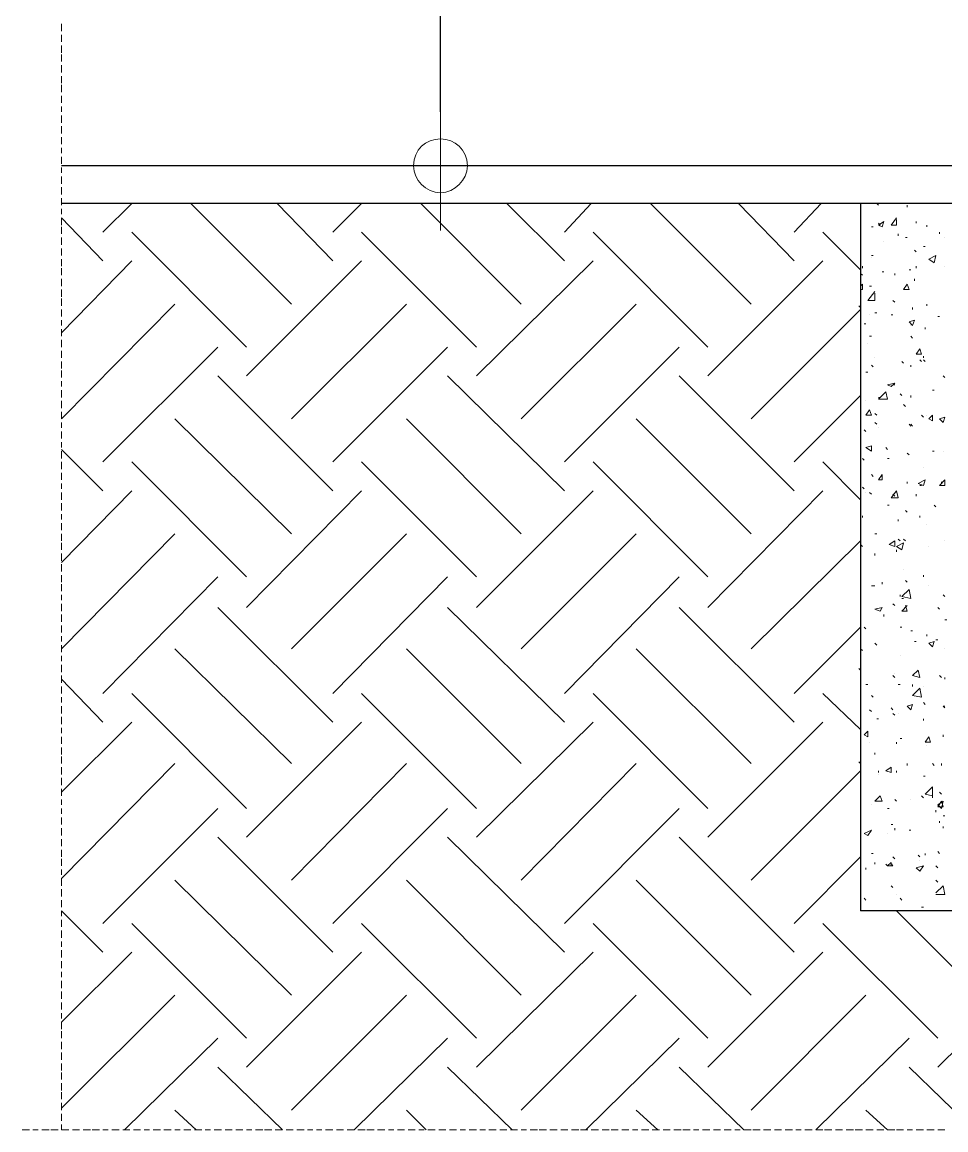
# Model space of a CAD drawing. Header units: millimetres. Extents: x 2928 to 3112, y 1220 to 1280.
# Drawn here: x 3088.979 to 3090.681, y 1263.71 to 1265.751 of the extents above; entities that cross this region are included whole.
import ezdxf

# ---------------------------------------------------------------- set-up
doc = ezdxf.new("R2010")
doc.units = ezdxf.units.MM

msp = doc.modelspace()

# ---------------------------------------------------------------- linework, layer by layer
at = {"color": 253, "linetype": 'Continuous', "lineweight": -2, "true_color": 0x9a9a9a}
for points in [[(3089.74936, 1265.58603), (3089.74936, 1270.18411), (3089.74936, 1270.18411)], [(3090.72191, 1265.48679), (3089.05138, 1265.48679), (3089.05138, 1265.48679)], [(3090.5962, 1265.48679), (3089.7262, 1265.48679), (3089.7262, 1265.48679)], [(3091.12217, 1265.41732), (3089.05138, 1265.41732), (3089.05138, 1265.41732)], [(3090.52343, 1265.41732), (3090.52343, 1264.11398), (3090.52343, 1264.11398)], [(3091.12217, 1264.11398), (3090.52343, 1264.11398), (3090.52343, 1264.11398)]]:
    msp.add_lwpolyline(points, dxfattribs=at)
at = {"color": 252, "linetype": 'Continuous', "lineweight": 5, "true_color": 0x989898}
for points in [[(3089.05138, 1265.74812), (3089.05138, 1265.73488), (3089.05138, 1265.73488)], [(3089.05138, 1265.72827), (3089.05138, 1265.71504), (3089.05138, 1265.71504)], [(3089.05138, 1265.70842), (3089.05138, 1265.69519), (3089.05138, 1265.69519)], [(3089.05138, 1265.69188), (3089.05138, 1265.67865), (3089.05138, 1265.67865)], [(3089.05138, 1265.67203), (3089.05138, 1265.6588), (3089.05138, 1265.6588)], [(3089.05138, 1265.65218), (3089.05138, 1265.63895), (3089.05138, 1265.63895)], [(3089.05138, 1265.63564), (3089.05138, 1265.62241), (3089.05138, 1265.62241)], [(3089.05138, 1265.6158), (3089.05138, 1265.60257), (3089.05138, 1265.60257)], [(3089.05138, 1265.59595), (3089.05138, 1265.58603), (3089.05138, 1265.58603)], [(3089.05138, 1265.57941), (3089.05138, 1265.56618), (3089.05138, 1265.56618)], [(3089.05138, 1265.55956), (3089.05138, 1265.54633), (3089.05138, 1265.54633)], [(3089.05138, 1265.53971), (3089.05138, 1265.52648), (3089.05138, 1265.52648)], [(3089.05138, 1265.51987), (3089.05138, 1265.50994), (3089.05138, 1265.50994)], [(3089.05138, 1265.50333), (3089.05138, 1265.49009), (3089.05138, 1265.49009)], [(3089.05138, 1265.48348), (3089.05138, 1265.47355), (3089.05138, 1265.47355)], [(3089.05138, 1265.46694), (3089.05138, 1265.45371), (3089.05138, 1265.45371)], [(3089.05138, 1265.44709), (3089.05138, 1265.43386), (3089.05138, 1265.43386)], [(3089.05138, 1265.42724), (3089.05138, 1265.41401), (3089.05138, 1265.41401)], [(3089.05138, 1265.40739), (3089.05138, 1265.39747), (3089.05138, 1265.39747)], [(3089.05138, 1265.39085), (3089.05138, 1265.37762), (3089.05138, 1265.37762)], [(3089.05138, 1265.37431), (3089.05138, 1265.36108), (3089.05138, 1265.36108)], [(3089.05138, 1265.35447), (3089.05138, 1265.34123), (3089.05138, 1265.34123)], [(3089.05138, 1265.33462), (3089.05138, 1265.32139), (3089.05138, 1265.32139)], [(3089.05138, 1265.31477), (3089.05138, 1265.30154), (3089.05138, 1265.30154)], [(3089.05138, 1265.29823), (3089.05138, 1265.285), (3089.05138, 1265.285)], [(3089.05138, 1265.27838), (3089.05138, 1265.26515), (3089.05138, 1265.26515)], [(3089.05138, 1265.25854), (3089.05138, 1265.2453), (3089.05138, 1265.2453)], [(3089.05138, 1265.242), (3089.05138, 1265.22876), (3089.05138, 1265.22876)], [(3089.05138, 1265.22215), (3089.05138, 1265.20892), (3089.05138, 1265.20892)], [(3089.05138, 1265.2023), (3089.05138, 1265.19238), (3089.05138, 1265.19238)], [(3089.05138, 1265.18576), (3089.05138, 1265.17253), (3089.05138, 1265.17253)], [(3089.05138, 1265.16591), (3089.05138, 1265.15268), (3089.05138, 1265.15268)], [(3089.05138, 1265.14606), (3089.05138, 1265.13283), (3089.05138, 1265.13283)], [(3089.05138, 1265.12622), (3089.05138, 1265.11298), (3089.05138, 1265.11298)], [(3089.05138, 1265.10968), (3089.05138, 1265.09644), (3089.05138, 1265.09644)], [(3089.05138, 1265.08983), (3089.05138, 1265.0799), (3089.05138, 1265.0799)], [(3089.05138, 1265.07329), (3089.05138, 1265.06006), (3089.05138, 1265.06006)], [(3089.05138, 1265.05344), (3089.05138, 1265.04021), (3089.05138, 1265.04021)], [(3089.05138, 1265.03359), (3089.05138, 1265.02036), (3089.05138, 1265.02036)], [(3089.05138, 1265.01375), (3089.05138, 1265.00382), (3089.05138, 1265.00382)], [(3089.05138, 1264.99721), (3089.05138, 1264.98397), (3089.05138, 1264.98397)], [(3089.05138, 1264.97736), (3089.05138, 1264.96743), (3089.05138, 1264.96743)], [(3089.05138, 1264.96082), (3089.05138, 1264.94759), (3089.05138, 1264.94759)], [(3089.05138, 1264.94097), (3089.05138, 1264.92774), (3089.05138, 1264.92774)], [(3089.05138, 1264.92112), (3089.05138, 1264.90789), (3089.05138, 1264.90789)], [(3089.05138, 1264.90127), (3089.05138, 1264.89135), (3089.05138, 1264.89135)], [(3089.05138, 1264.88473), (3089.05138, 1264.8715), (3089.05138, 1264.8715)], [(3089.05138, 1264.86489), (3089.05138, 1264.85165), (3089.05138, 1264.85165)], [(3089.05138, 1264.84504), (3089.05138, 1264.83511), (3089.05138, 1264.83511)], [(3089.05138, 1264.8285), (3089.05138, 1264.81527), (3089.05138, 1264.81527)], [(3089.05138, 1264.80865), (3089.05138, 1264.79542), (3089.05138, 1264.79542)], [(3089.05138, 1264.79211), (3089.05138, 1264.77888), (3089.05138, 1264.77888)], [(3089.05138, 1264.77226), (3089.05138, 1264.75903), (3089.05138, 1264.75903)], [(3089.05138, 1264.75242), (3089.05138, 1264.73918), (3089.05138, 1264.73918)], [(3089.05138, 1264.73257), (3089.05138, 1264.71934), (3089.05138, 1264.71934)], [(3089.05138, 1264.71603), (3089.05138, 1264.7028), (3089.05138, 1264.7028)], [(3089.05138, 1264.69618), (3089.05138, 1264.68626), (3089.05138, 1264.68626)], [(3089.05138, 1264.67964), (3089.05138, 1264.66641), (3089.05138, 1264.66641)], [(3089.05138, 1264.65979), (3089.05138, 1264.64656), (3089.05138, 1264.64656)], [(3089.05138, 1264.63994), (3089.05138, 1264.62671), (3089.05138, 1264.62671)], [(3089.05138, 1264.6201), (3089.05138, 1264.61017), (3089.05138, 1264.61017)], [(3089.05138, 1264.60356), (3089.05138, 1264.59032), (3089.05138, 1264.59032)], [(3089.05138, 1264.58371), (3089.05138, 1264.57378), (3089.05138, 1264.57378)], [(3089.05138, 1264.56717), (3089.05138, 1264.55394), (3089.05138, 1264.55394)], [(3089.05138, 1264.54732), (3089.05138, 1264.53409), (3089.05138, 1264.53409)], [(3089.05138, 1264.52747), (3089.05138, 1264.51424), (3089.05138, 1264.51424)], [(3089.05138, 1264.50762), (3089.05138, 1264.4977), (3089.05138, 1264.4977)], [(3089.05138, 1264.49108), (3089.05138, 1264.47785), (3089.05138, 1264.47785)], [(3089.05138, 1264.47124), (3089.05138, 1264.45801), (3089.05138, 1264.45801)], [(3089.05138, 1264.45139), (3089.05138, 1264.44147), (3089.05138, 1264.44147)], [(3089.05138, 1264.43485), (3089.05138, 1264.42162), (3089.05138, 1264.42162)], [(3089.05138, 1264.415), (3089.05138, 1264.40177), (3089.05138, 1264.40177)], [(3089.05138, 1264.39846), (3089.05138, 1264.38523), (3089.05138, 1264.38523)], [(3089.05138, 1264.37861), (3089.05138, 1264.36538), (3089.05138, 1264.36538)], [(3089.05138, 1264.35877), (3089.05138, 1264.34553), (3089.05138, 1264.34553)], [(3089.05138, 1264.33892), (3089.05138, 1264.32569), (3089.05138, 1264.32569)], [(3089.05138, 1264.31907), (3089.05138, 1264.30915), (3089.05138, 1264.30915)], [(3089.05138, 1264.30253), (3089.05138, 1264.29261), (3089.05138, 1264.29261)], [(3089.05138, 1264.28599), (3089.05138, 1264.27276), (3089.05138, 1264.27276)], [(3089.05138, 1264.26614), (3089.05138, 1264.25291), (3089.05138, 1264.25291)], [(3089.05138, 1264.24629), (3089.05138, 1264.23306), (3089.05138, 1264.23306)], [(3089.05138, 1264.22645), (3089.05138, 1264.21321), (3089.05138, 1264.21321)], [(3089.05138, 1264.20991), (3089.05138, 1264.19667), (3089.05138, 1264.19667)], [(3089.05138, 1264.19006), (3089.05138, 1264.18014), (3089.05138, 1264.18014)], [(3089.05138, 1264.17352), (3089.05138, 1264.16029), (3089.05138, 1264.16029)], [(3089.05138, 1264.15367), (3089.05138, 1264.14044), (3089.05138, 1264.14044)], [(3089.05138, 1264.13382), (3089.05138, 1264.12059), (3089.05138, 1264.12059)], [(3089.05138, 1264.11398), (3089.05138, 1264.10405), (3089.05138, 1264.10405)], [(3089.05138, 1264.09744), (3089.05138, 1264.0842), (3089.05138, 1264.0842)], [(3089.05138, 1264.07759), (3089.05138, 1264.06436), (3089.05138, 1264.06436)], [(3089.05138, 1264.05774), (3089.05138, 1264.04782), (3089.05138, 1264.04782)], [(3089.05138, 1264.0412), (3089.05138, 1264.02797), (3089.05138, 1264.02797)], [(3089.05138, 1264.02135), (3089.05138, 1264.00812), (3089.05138, 1264.00812)], [(3089.05138, 1264.0015), (3089.05138, 1263.99158), (3089.05138, 1263.99158)], [(3089.05138, 1263.98496), (3089.05138, 1263.97173), (3089.05138, 1263.97173)], [(3089.05138, 1263.96512), (3089.05138, 1263.95188), (3089.05138, 1263.95188)], [(3089.05138, 1263.94527), (3089.05138, 1263.93204), (3089.05138, 1263.93204)], [(3089.05138, 1263.92542), (3089.05138, 1263.9155), (3089.05138, 1263.9155)], [(3089.05138, 1263.90888), (3089.05138, 1263.89565), (3089.05138, 1263.89565)], [(3089.05138, 1263.89234), (3089.05138, 1263.87911), (3089.05138, 1263.87911)], [(3089.05138, 1263.87249), (3089.05138, 1263.85926), (3089.05138, 1263.85926)], [(3089.05138, 1263.85265), (3089.05138, 1263.83941), (3089.05138, 1263.83941)], [(3089.05138, 1263.8328), (3089.05138, 1263.81957), (3089.05138, 1263.81957)], [(3089.05138, 1263.81626), (3089.05138, 1263.80303), (3089.05138, 1263.80303)], [(3089.05138, 1263.79641), (3089.05138, 1263.78318), (3089.05138, 1263.78318)], [(3089.05138, 1263.77987), (3089.05138, 1263.76664), (3089.05138, 1263.76664)], [(3089.05138, 1263.76002), (3089.05138, 1263.74679), (3089.05138, 1263.74679)], [(3089.05138, 1263.74017), (3089.05138, 1263.72694), (3089.05138, 1263.72694)], [(3089.05138, 1263.72033), (3089.05138, 1263.7104), (3089.05138, 1263.7104)], [(3088.9786, 1263.7104), (3088.99183, 1263.7104), (3088.99183, 1263.7104)], [(3088.99845, 1263.7104), (3089.00837, 1263.7104), (3089.00837, 1263.7104)], [(3089.01499, 1263.7104), (3089.02822, 1263.7104), (3089.02822, 1263.7104)], [(3089.03153, 1263.7104), (3089.04476, 1263.7104), (3089.04476, 1263.7104)], [(3089.05138, 1263.7104), (3089.06461, 1263.7104), (3089.06461, 1263.7104)], [(3089.07123, 1263.7104), (3089.08446, 1263.7104), (3089.08446, 1263.7104)], [(3089.09107, 1263.7104), (3089.10431, 1263.7104), (3089.10431, 1263.7104)], [(3089.10761, 1263.7104), (3089.12084, 1263.7104), (3089.12084, 1263.7104)], [(3089.12746, 1263.7104), (3089.13738, 1263.7104), (3089.13738, 1263.7104)], [(3089.144, 1263.7104), (3089.15723, 1263.7104), (3089.15723, 1263.7104)], [(3089.16385, 1263.7104), (3089.17708, 1263.7104), (3089.17708, 1263.7104)], [(3089.1837, 1263.7104), (3089.19693, 1263.7104), (3089.19693, 1263.7104)], [(3089.20354, 1263.7104), (3089.21347, 1263.7104), (3089.21347, 1263.7104)], [(3089.22008, 1263.7104), (3089.23332, 1263.7104), (3089.23332, 1263.7104)], [(3089.23993, 1263.7104), (3089.25316, 1263.7104), (3089.25316, 1263.7104)], [(3089.25978, 1263.7104), (3089.2697, 1263.7104), (3089.2697, 1263.7104)], [(3089.27632, 1263.7104), (3089.28955, 1263.7104), (3089.28955, 1263.7104)], [(3089.29617, 1263.7104), (3089.3094, 1263.7104), (3089.3094, 1263.7104)], [(3089.31602, 1263.7104), (3089.32594, 1263.7104), (3089.32594, 1263.7104)], [(3089.33256, 1263.7104), (3089.34579, 1263.7104), (3089.34579, 1263.7104)], [(3089.3524, 1263.7104), (3089.36564, 1263.7104), (3089.36564, 1263.7104)], [(3089.37225, 1263.7104), (3089.38548, 1263.7104), (3089.38548, 1263.7104)], [(3089.3921, 1263.7104), (3089.40202, 1263.7104), (3089.40202, 1263.7104)], [(3089.40864, 1263.7104), (3089.42187, 1263.7104), (3089.42187, 1263.7104)], [(3089.42518, 1263.7104), (3089.43841, 1263.7104), (3089.43841, 1263.7104)], [(3089.44503, 1263.7104), (3089.45826, 1263.7104), (3089.45826, 1263.7104)], [(3089.46487, 1263.7104), (3089.47811, 1263.7104), (3089.47811, 1263.7104)], [(3089.48472, 1263.7104), (3089.49795, 1263.7104), (3089.49795, 1263.7104)], [(3089.50457, 1263.7104), (3089.51449, 1263.7104), (3089.51449, 1263.7104)], [(3089.52111, 1263.7104), (3089.53103, 1263.7104), (3089.53103, 1263.7104)], [(3089.53765, 1263.7104), (3089.55088, 1263.7104), (3089.55088, 1263.7104)], [(3089.5575, 1263.7104), (3089.57073, 1263.7104), (3089.57073, 1263.7104)], [(3089.57735, 1263.7104), (3089.59058, 1263.7104), (3089.59058, 1263.7104)], [(3089.59719, 1263.7104), (3089.61043, 1263.7104), (3089.61043, 1263.7104)], [(3089.61373, 1263.7104), (3089.62697, 1263.7104), (3089.62697, 1263.7104)], [(3089.63358, 1263.7104), (3089.64681, 1263.7104), (3089.64681, 1263.7104)], [(3089.65343, 1263.7104), (3089.66335, 1263.7104), (3089.66335, 1263.7104)], [(3089.66997, 1263.7104), (3089.6832, 1263.7104), (3089.6832, 1263.7104)], [(3089.68982, 1263.7104), (3089.70305, 1263.7104), (3089.70305, 1263.7104)], [(3089.70966, 1263.7104), (3089.71959, 1263.7104), (3089.71959, 1263.7104)], [(3089.7262, 1263.7104), (3089.73944, 1263.7104), (3089.73944, 1263.7104)], [(3089.74605, 1263.7104), (3089.75928, 1263.7104), (3089.75928, 1263.7104)], [(3089.7659, 1263.7104), (3089.77913, 1263.7104), (3089.77913, 1263.7104)], [(3089.78575, 1263.7104), (3089.79567, 1263.7104), (3089.79567, 1263.7104)], [(3089.80229, 1263.7104), (3089.81552, 1263.7104), (3089.81552, 1263.7104)], [(3089.82214, 1263.7104), (3089.83206, 1263.7104), (3089.83206, 1263.7104)], [(3089.83868, 1263.7104), (3089.85191, 1263.7104), (3089.85191, 1263.7104)], [(3089.85852, 1263.7104), (3089.87176, 1263.7104), (3089.87176, 1263.7104)], [(3089.87837, 1263.7104), (3089.8916, 1263.7104), (3089.8916, 1263.7104)], [(3089.89822, 1263.7104), (3089.90814, 1263.7104), (3089.90814, 1263.7104)], [(3089.91476, 1263.7104), (3089.92799, 1263.7104), (3089.92799, 1263.7104)], [(3089.9313, 1263.7104), (3089.94453, 1263.7104), (3089.94453, 1263.7104)], [(3089.95115, 1263.7104), (3089.96438, 1263.7104), (3089.96438, 1263.7104)], [(3089.971, 1263.7104), (3089.98423, 1263.7104), (3089.98423, 1263.7104)], [(3089.99084, 1263.7104), (3090.00407, 1263.7104), (3090.00407, 1263.7104)], [(3090.00738, 1263.7104), (3090.02061, 1263.7104), (3090.02061, 1263.7104)], [(3090.02723, 1263.7104), (3090.04046, 1263.7104), (3090.04046, 1263.7104)], [(3090.04708, 1263.7104), (3090.06031, 1263.7104), (3090.06031, 1263.7104)], [(3090.06362, 1263.7104), (3090.07685, 1263.7104), (3090.07685, 1263.7104)], [(3090.08347, 1263.7104), (3090.0967, 1263.7104), (3090.0967, 1263.7104)], [(3090.10331, 1263.7104), (3090.11324, 1263.7104), (3090.11324, 1263.7104)], [(3090.11985, 1263.7104), (3090.13309, 1263.7104), (3090.13309, 1263.7104)], [(3090.1397, 1263.7104), (3090.15293, 1263.7104), (3090.15293, 1263.7104)], [(3090.15955, 1263.7104), (3090.17278, 1263.7104), (3090.17278, 1263.7104)], [(3090.1794, 1263.7104), (3090.19263, 1263.7104), (3090.19263, 1263.7104)], [(3090.19594, 1263.7104), (3090.20917, 1263.7104), (3090.20917, 1263.7104)], [(3090.21579, 1263.7104), (3090.22571, 1263.7104), (3090.22571, 1263.7104)], [(3090.23233, 1263.7104), (3090.24556, 1263.7104), (3090.24556, 1263.7104)], [(3090.25217, 1263.7104), (3090.2654, 1263.7104), (3090.2654, 1263.7104)], [(3090.27202, 1263.7104), (3090.28525, 1263.7104), (3090.28525, 1263.7104)], [(3090.29187, 1263.7104), (3090.30179, 1263.7104), (3090.30179, 1263.7104)], [(3090.30841, 1263.7104), (3090.32164, 1263.7104), (3090.32164, 1263.7104)], [(3090.32495, 1263.7104), (3090.33818, 1263.7104), (3090.33818, 1263.7104)], [(3090.3448, 1263.7104), (3090.35803, 1263.7104), (3090.35803, 1263.7104)], [(3090.36464, 1263.7104), (3090.37788, 1263.7104), (3090.37788, 1263.7104)], [(3090.38449, 1263.7104), (3090.39772, 1263.7104), (3090.39772, 1263.7104)], [(3090.40434, 1263.7104), (3090.41426, 1263.7104), (3090.41426, 1263.7104)], [(3090.42088, 1263.7104), (3090.43411, 1263.7104), (3090.43411, 1263.7104)], [(3090.44073, 1263.7104), (3090.45396, 1263.7104), (3090.45396, 1263.7104)], [(3090.45727, 1263.7104), (3090.4705, 1263.7104), (3090.4705, 1263.7104)], [(3090.47712, 1263.7104), (3090.49035, 1263.7104), (3090.49035, 1263.7104)], [(3090.49696, 1263.7104), (3090.5102, 1263.7104), (3090.5102, 1263.7104)], [(3090.5135, 1263.7104), (3090.52674, 1263.7104), (3090.52674, 1263.7104)], [(3090.53335, 1263.7104), (3090.54658, 1263.7104), (3090.54658, 1263.7104)], [(3090.5532, 1263.7104), (3090.56643, 1263.7104), (3090.56643, 1263.7104)], [(3090.57305, 1263.7104), (3090.58628, 1263.7104), (3090.58628, 1263.7104)], [(3090.58959, 1263.7104), (3090.60282, 1263.7104), (3090.60282, 1263.7104)], [(3090.60943, 1263.7104), (3090.61936, 1263.7104), (3090.61936, 1263.7104)], [(3090.62597, 1263.7104), (3090.63921, 1263.7104), (3090.63921, 1263.7104)], [(3090.64582, 1263.7104), (3090.65905, 1263.7104), (3090.65905, 1263.7104)], [(3090.66567, 1263.7104), (3090.6789, 1263.7104), (3090.6789, 1263.7104)]]:
    msp.add_lwpolyline(points, dxfattribs=at)
at = {"color": 7, "linetype": 'Continuous', "lineweight": 9, "true_color": 0x000007}
for points in [[(3089.74936, 1265.60918), (3089.74936, 1265.3677), (3089.74936, 1265.3677)], [(3089.86845, 1265.48679), (3089.62697, 1265.48679), (3089.62697, 1265.48679)]]:
    msp.add_lwpolyline(points, dxfattribs=at)
at = {"color": 9, "linetype": 'Continuous', "lineweight": 5, "true_color": 0xbababa}
for points in [[(3089.12746, 1265.36439), (3089.18039, 1265.41732), (3089.18039, 1265.41732)], [(3089.4748, 1265.23207), (3089.28955, 1265.41732), (3089.28955, 1265.41732)], [(3089.55088, 1265.31146), (3089.44833, 1265.41732), (3089.44833, 1265.41732)], [(3089.55088, 1265.36439), (3089.60381, 1265.41732), (3089.60381, 1265.41732)], [(3089.89822, 1265.23207), (3089.71297, 1265.41732), (3089.71297, 1265.41732)], [(3089.97761, 1265.31146), (3089.87176, 1265.41732), (3089.87176, 1265.41732)], [(3089.97761, 1265.36439), (3090.02723, 1265.41732), (3090.02723, 1265.41732)], [(3090.32164, 1265.23207), (3090.13639, 1265.41732), (3090.13639, 1265.41732)], [(3090.40103, 1265.31146), (3090.29848, 1265.41732), (3090.29848, 1265.41732)], [(3090.40103, 1265.36439), (3090.45065, 1265.41732), (3090.45065, 1265.41732)], [(3090.55651, 1265.41401), (3090.5532, 1265.41732), (3090.5532, 1265.41732)], [(3090.60943, 1265.4107), (3090.60943, 1265.41401), (3090.60943, 1265.41401)], [(3089.12746, 1265.31146), (3089.05138, 1265.39085), (3089.05138, 1265.39085)], [(3090.54658, 1265.37431), (3090.54327, 1265.37431), (3090.54327, 1265.37431)], [(3090.55651, 1265.37762), (3090.56643, 1265.38424), (3090.56643, 1265.38424)], [(3090.55981, 1265.37762), (3090.55651, 1265.38093), (3090.55651, 1265.38093)], [(3090.55651, 1265.37762), (3090.56312, 1265.37431), (3090.56312, 1265.37431)], [(3090.56312, 1265.37431), (3090.56643, 1265.38424), (3090.56643, 1265.38424)], [(3090.57966, 1265.37762), (3090.58959, 1265.39085), (3090.58959, 1265.39085)], [(3090.57966, 1265.37762), (3090.58959, 1265.37762), (3090.58959, 1265.37762)], [(3090.58959, 1265.37762), (3090.58959, 1265.38755), (3090.58959, 1265.38755)], [(3090.62597, 1265.38093), (3090.62597, 1265.38424), (3090.62597, 1265.38424)], [(3090.64582, 1265.37431), (3090.64582, 1265.37762), (3090.64582, 1265.37762)], [(3089.3921, 1265.15268), (3089.18039, 1265.36439), (3089.18039, 1265.36439)], [(3089.81552, 1265.15268), (3089.60381, 1265.36439), (3089.60381, 1265.36439)], [(3090.24225, 1265.15268), (3090.03054, 1265.36439), (3090.03054, 1265.36439)], [(3090.52343, 1265.29492), (3090.45396, 1265.36439), (3090.45396, 1265.36439)], [(3090.59289, 1265.35777), (3090.59289, 1265.36108), (3090.59289, 1265.36108)], [(3090.60943, 1265.35447), (3090.60613, 1265.35447), (3090.60613, 1265.35447)], [(3090.66898, 1265.36108), (3090.66898, 1265.36439), (3090.66898, 1265.36439)], [(3090.64251, 1265.33793), (3090.63921, 1265.33793), (3090.63921, 1265.33793)], [(3089.05138, 1265.17914), (3089.18039, 1265.31146), (3089.18039, 1265.31146)], [(3089.3921, 1265.09975), (3089.60381, 1265.31146), (3089.60381, 1265.31146)], [(3089.81552, 1265.09975), (3090.03054, 1265.31146), (3090.03054, 1265.31146)], [(3090.24225, 1265.09975), (3090.45396, 1265.31146), (3090.45396, 1265.31146)], [(3090.54658, 1265.32139), (3090.54327, 1265.32139), (3090.54327, 1265.32139)], [(3090.62597, 1265.328), (3090.62267, 1265.33131), (3090.62267, 1265.33131)], [(3090.64913, 1265.31477), (3090.66236, 1265.32139), (3090.66236, 1265.32139)], [(3090.64913, 1265.31477), (3090.65905, 1265.30816), (3090.65905, 1265.30816)], [(3090.65905, 1265.30816), (3090.66236, 1265.32139), (3090.66236, 1265.32139)], [(3090.52674, 1265.29823), (3090.52674, 1265.30154), (3090.52674, 1265.30154)], [(3090.56643, 1265.29162), (3090.56312, 1265.29162), (3090.56312, 1265.29162)], [(3090.61605, 1265.29492), (3090.61274, 1265.29492), (3090.61274, 1265.29492)], [(3090.62597, 1265.29823), (3090.62597, 1265.30154), (3090.62597, 1265.30154)], [(3090.52674, 1265.285), (3090.52343, 1265.28831), (3090.52343, 1265.28831)], [(3090.58628, 1265.285), (3090.58628, 1265.28831), (3090.58628, 1265.28831)], [(3090.62267, 1265.27508), (3090.62267, 1265.27838), (3090.62267, 1265.27838)], [(3090.52343, 1265.26515), (3090.52674, 1265.26846), (3090.52674, 1265.26846)], [(3090.52343, 1265.25854), (3090.52674, 1265.25854), (3090.52674, 1265.25854)], [(3090.52674, 1265.25854), (3090.52674, 1265.26846), (3090.52674, 1265.26846)], [(3090.53666, 1265.23869), (3090.54989, 1265.25523), (3090.54989, 1265.25523)], [(3090.54327, 1265.26515), (3090.53997, 1265.26515), (3090.53997, 1265.26515)], [(3090.54989, 1265.23869), (3090.54989, 1265.25192), (3090.54989, 1265.25192)], [(3090.60282, 1265.25854), (3090.60943, 1265.26846), (3090.60943, 1265.26846)], [(3090.60282, 1265.25854), (3090.61274, 1265.25854), (3090.61274, 1265.25854)], [(3090.61274, 1265.25854), (3090.60943, 1265.26846), (3090.60943, 1265.26846)], [(3089.05138, 1265.02036), (3089.25978, 1265.23207), (3089.25978, 1265.23207)], [(3089.4748, 1265.02036), (3089.68651, 1265.23207), (3089.68651, 1265.23207)], [(3089.89822, 1265.02036), (3090.10993, 1265.23207), (3090.10993, 1265.23207)], [(3090.53666, 1265.23869), (3090.54989, 1265.23869), (3090.54989, 1265.23869)], [(3090.58628, 1265.23538), (3090.58297, 1265.23869), (3090.58297, 1265.23869)], [(3090.64582, 1265.22876), (3090.64582, 1265.23207), (3090.64582, 1265.23207)], [(3090.32164, 1265.02036), (3090.52343, 1265.22215), (3090.52343, 1265.22215)], [(3090.52343, 1265.22546), (3090.52012, 1265.22876), (3090.52012, 1265.22876)], [(3090.5532, 1265.21553), (3090.54989, 1265.21553), (3090.54989, 1265.21553)], [(3090.58297, 1265.21222), (3090.57966, 1265.21222), (3090.57966, 1265.21222)], [(3090.61936, 1265.22215), (3090.61936, 1265.22546), (3090.61936, 1265.22546)], [(3090.66898, 1265.20892), (3090.66567, 1265.20892), (3090.66567, 1265.20892)], [(3090.53335, 1265.19568), (3090.53004, 1265.19568), (3090.53004, 1265.19568)], [(3090.61274, 1265.19899), (3090.62267, 1265.2023), (3090.62267, 1265.2023)], [(3090.61274, 1265.19899), (3090.61936, 1265.19238), (3090.61936, 1265.19238)], [(3090.61936, 1265.19238), (3090.62267, 1265.2023), (3090.62267, 1265.2023)], [(3090.64251, 1265.18576), (3090.64251, 1265.18907), (3090.64251, 1265.18907)], [(3090.54327, 1265.17253), (3090.53997, 1265.17253), (3090.53997, 1265.17253)], [(3090.61936, 1265.16922), (3090.61605, 1265.17253), (3090.61605, 1265.17253)], [(3089.12746, 1264.94097), (3089.33917, 1265.15268), (3089.33917, 1265.15268)], [(3089.55088, 1264.94097), (3089.76259, 1265.15268), (3089.76259, 1265.15268)], [(3089.97761, 1264.94097), (3090.18932, 1265.15268), (3090.18932, 1265.15268)], [(3090.62597, 1265.13945), (3090.63259, 1265.14937), (3090.63259, 1265.14937)], [(3090.6359, 1265.13945), (3090.63259, 1265.14937), (3090.63259, 1265.14937)], [(3090.62597, 1265.13945), (3090.6359, 1265.13945), (3090.6359, 1265.13945)], [(3090.6359, 1265.12622), (3090.63259, 1265.12952), (3090.63259, 1265.12952)], [(3090.63921, 1265.13283), (3090.63921, 1265.13614), (3090.63921, 1265.13614)], [(3090.64251, 1265.12622), (3090.63921, 1265.12952), (3090.63921, 1265.12952)], [(3090.54658, 1265.11629), (3090.54327, 1265.1196), (3090.54327, 1265.1196)], [(3090.60282, 1265.12291), (3090.59951, 1265.12622), (3090.59951, 1265.12622)], [(3090.61605, 1265.11629), (3090.61605, 1265.1196), (3090.61605, 1265.1196)], [(3089.55088, 1264.88804), (3089.33917, 1265.09975), (3089.33917, 1265.09975)], [(3089.97761, 1264.88804), (3089.76259, 1265.09975), (3089.76259, 1265.09975)], [(3090.40103, 1264.88804), (3090.18932, 1265.09975), (3090.18932, 1265.09975)], [(3090.53666, 1265.10637), (3090.53335, 1265.10637), (3090.53335, 1265.10637)], [(3090.57305, 1265.08321), (3090.58628, 1265.08652), (3090.58628, 1265.08652)], [(3090.57966, 1265.0799), (3090.58628, 1265.08652), (3090.58628, 1265.08652)], [(3090.6789, 1265.09644), (3090.67559, 1265.09975), (3090.67559, 1265.09975)], [(3090.55651, 1265.05675), (3090.56974, 1265.06998), (3090.56974, 1265.06998)], [(3090.57305, 1265.05675), (3090.56974, 1265.06998), (3090.56974, 1265.06998)], [(3090.57305, 1265.08321), (3090.57966, 1265.0799), (3090.57966, 1265.0799)], [(3090.58628, 1265.08321), (3090.58297, 1265.08321), (3090.58297, 1265.08321)], [(3090.59951, 1265.06336), (3090.5962, 1265.06667), (3090.5962, 1265.06667)], [(3090.65905, 1265.07329), (3090.65575, 1265.07329), (3090.65575, 1265.07329)], [(3090.40103, 1264.94097), (3090.52343, 1265.06336), (3090.52343, 1265.06336)], [(3090.55981, 1265.06006), (3090.55651, 1265.06006), (3090.55651, 1265.06006)], [(3090.55651, 1265.05675), (3090.57305, 1265.05675), (3090.57305, 1265.05675)], [(3090.60613, 1265.04352), (3090.60282, 1265.04683), (3090.60282, 1265.04683)], [(3090.61605, 1265.06006), (3090.61605, 1265.06336), (3090.61605, 1265.06336)], [(3090.53335, 1265.02698), (3090.53997, 1265.0369), (3090.53997, 1265.0369)], [(3090.53335, 1265.02698), (3090.54327, 1265.02698), (3090.54327, 1265.02698)], [(3090.54327, 1265.02698), (3090.53997, 1265.0369), (3090.53997, 1265.0369)], [(3090.5532, 1265.02698), (3090.54989, 1265.03029), (3090.54989, 1265.03029)], [(3090.63921, 1265.02367), (3090.6359, 1265.02698), (3090.6359, 1265.02698)], [(3090.64913, 1265.02036), (3090.65575, 1265.02698), (3090.65575, 1265.02698)], [(3090.65575, 1265.01705), (3090.65575, 1265.02698), (3090.65575, 1265.02698)], [(3089.4748, 1264.80865), (3089.25978, 1265.02036), (3089.25978, 1265.02036)], [(3089.89822, 1264.80865), (3089.68651, 1265.02036), (3089.68651, 1265.02036)], [(3090.32164, 1264.80865), (3090.10993, 1265.02036), (3090.10993, 1265.02036)], [(3090.5532, 1265.01044), (3090.54989, 1265.01375), (3090.54989, 1265.01375)], [(3090.61605, 1265.00713), (3090.61274, 1265.01044), (3090.61274, 1265.01044)], [(3090.61936, 1265.00713), (3090.61605, 1265.01044), (3090.61605, 1265.01044)], [(3090.64913, 1265.02036), (3090.65575, 1265.01705), (3090.65575, 1265.01705)], [(3090.66898, 1265.02036), (3090.6789, 1265.02367), (3090.6789, 1265.02367)], [(3090.66898, 1265.02036), (3090.67559, 1265.01375), (3090.67559, 1265.01375)], [(3090.67559, 1265.01375), (3090.6789, 1265.02367), (3090.6789, 1265.02367)], [(3090.53335, 1264.99721), (3090.53004, 1265.00051), (3090.53004, 1265.00051)], [(3089.12746, 1264.88804), (3089.05138, 1264.96413), (3089.05138, 1264.96413)], [(3090.53335, 1264.96743), (3090.54327, 1264.97074), (3090.54327, 1264.97074)], [(3090.53335, 1264.96743), (3090.54327, 1264.96082), (3090.54327, 1264.96082)], [(3090.54327, 1264.96082), (3090.54327, 1264.97074), (3090.54327, 1264.97074)], [(3090.57305, 1264.96413), (3090.56974, 1264.96743), (3090.56974, 1264.96743)], [(3090.53004, 1264.94428), (3090.52674, 1264.94759), (3090.52674, 1264.94759)], [(3090.57635, 1264.94759), (3090.57305, 1264.94759), (3090.57305, 1264.94759)], [(3090.61274, 1264.9542), (3090.60943, 1264.95751), (3090.60943, 1264.95751)], [(3090.65905, 1264.96082), (3090.65575, 1264.96082), (3090.65575, 1264.96082)], [(3089.3921, 1264.72926), (3089.18039, 1264.94097), (3089.18039, 1264.94097)], [(3089.81552, 1264.72926), (3089.60381, 1264.94097), (3089.60381, 1264.94097)], [(3090.24225, 1264.72926), (3090.03054, 1264.94097), (3090.03054, 1264.94097)], [(3090.52343, 1264.8715), (3090.45396, 1264.94097), (3090.45396, 1264.94097)], [(3090.54658, 1264.91451), (3090.54327, 1264.91781), (3090.54327, 1264.91781)], [(3090.55651, 1264.90789), (3090.56312, 1264.91781), (3090.56312, 1264.91781)], [(3090.55651, 1264.90789), (3090.56312, 1264.90789), (3090.56312, 1264.90789)], [(3090.56312, 1264.90789), (3090.56312, 1264.91781), (3090.56312, 1264.91781)], [(3090.60943, 1264.90127), (3090.60943, 1264.90458), (3090.60943, 1264.90458)], [(3090.62928, 1264.90127), (3090.64251, 1264.90789), (3090.64251, 1264.90789)], [(3090.63921, 1264.89797), (3090.64251, 1264.90789), (3090.64251, 1264.90789)], [(3090.66898, 1264.89797), (3090.6789, 1264.90789), (3090.6789, 1264.90789)], [(3090.67229, 1264.90127), (3090.67229, 1264.90458), (3090.67229, 1264.90458)], [(3090.6789, 1264.89797), (3090.6789, 1264.90789), (3090.6789, 1264.90789)], [(3089.05138, 1264.75572), (3089.18039, 1264.88804), (3089.18039, 1264.88804)], [(3089.3921, 1264.67302), (3089.60381, 1264.88804), (3089.60381, 1264.88804)], [(3089.81552, 1264.67302), (3090.03054, 1264.88804), (3090.03054, 1264.88804)], [(3090.24225, 1264.67302), (3090.45396, 1264.88804), (3090.45396, 1264.88804)], [(3090.53004, 1264.89135), (3090.52674, 1264.89466), (3090.52674, 1264.89466)], [(3090.54327, 1264.88143), (3090.53997, 1264.88473), (3090.53997, 1264.88473)], [(3090.57966, 1264.87481), (3090.58959, 1264.88804), (3090.58959, 1264.88804)], [(3090.59289, 1264.87481), (3090.58959, 1264.88804), (3090.58959, 1264.88804)], [(3090.62928, 1264.90127), (3090.63921, 1264.89797), (3090.63921, 1264.89797)], [(3090.6359, 1264.89797), (3090.63259, 1264.89797), (3090.63259, 1264.89797)], [(3090.66898, 1264.89797), (3090.6789, 1264.89797), (3090.6789, 1264.89797)], [(3090.6789, 1264.89797), (3090.67559, 1264.89797), (3090.67559, 1264.89797)], [(3090.57966, 1264.87481), (3090.59289, 1264.87481), (3090.59289, 1264.87481)], [(3090.58628, 1264.87812), (3090.58297, 1264.88143), (3090.58297, 1264.88143)], [(3090.62597, 1264.87812), (3090.62597, 1264.88143), (3090.62597, 1264.88143)], [(3090.52674, 1264.83842), (3090.52674, 1264.84173), (3090.52674, 1264.84173)], [(3090.57635, 1264.86158), (3090.57305, 1264.86158), (3090.57305, 1264.86158)], [(3090.60943, 1264.84835), (3090.60613, 1264.85165), (3090.60613, 1264.85165)], [(3090.63259, 1264.83842), (3090.63259, 1264.84173), (3090.63259, 1264.84173)], [(3090.66236, 1264.85827), (3090.65905, 1264.86158), (3090.65905, 1264.86158)], [(3090.59289, 1264.83181), (3090.59289, 1264.83511), (3090.59289, 1264.83511)], [(3089.05138, 1264.59694), (3089.25978, 1264.80865), (3089.25978, 1264.80865)], [(3089.4748, 1264.59694), (3089.68651, 1264.80865), (3089.68651, 1264.80865)], [(3089.89822, 1264.59694), (3090.10993, 1264.80865), (3090.10993, 1264.80865)], [(3090.5532, 1264.80865), (3090.54989, 1264.80865), (3090.54989, 1264.80865)], [(3090.32164, 1264.59694), (3090.52343, 1264.79542), (3090.52343, 1264.79542)], [(3090.52674, 1264.78549), (3090.52343, 1264.7888), (3090.52343, 1264.7888)], [(3090.57635, 1264.7888), (3090.58628, 1264.79542), (3090.58628, 1264.79542)], [(3090.57635, 1264.7888), (3090.58628, 1264.78549), (3090.58628, 1264.78549)], [(3090.58628, 1264.78549), (3090.58628, 1264.79542), (3090.58628, 1264.79542)], [(3090.58959, 1264.78549), (3090.60282, 1264.79211), (3090.60282, 1264.79211)], [(3090.58959, 1264.78549), (3090.59951, 1264.77888), (3090.59951, 1264.77888)], [(3090.5962, 1264.79542), (3090.59289, 1264.79873), (3090.59289, 1264.79873)], [(3090.59951, 1264.77888), (3090.60282, 1264.79211), (3090.60282, 1264.79211)], [(3090.60613, 1264.79542), (3090.60282, 1264.79873), (3090.60282, 1264.79873)], [(3090.54989, 1264.76895), (3090.54989, 1264.77226), (3090.54989, 1264.77226)], [(3090.58959, 1264.77557), (3090.58959, 1264.77888), (3090.58959, 1264.77888)], [(3089.12746, 1264.51424), (3089.33917, 1264.72926), (3089.33917, 1264.72926)], [(3089.55088, 1264.51424), (3089.76259, 1264.72926), (3089.76259, 1264.72926)], [(3089.97761, 1264.51424), (3090.18932, 1264.72926), (3090.18932, 1264.72926)], [(3090.56312, 1264.71603), (3090.56312, 1264.71934), (3090.56312, 1264.71934)], [(3090.60943, 1264.71934), (3090.60613, 1264.72264), (3090.60613, 1264.72264)], [(3090.63921, 1264.72926), (3090.63921, 1264.73257), (3090.63921, 1264.73257)], [(3090.54658, 1264.71272), (3090.54327, 1264.71272), (3090.54327, 1264.71272)], [(3090.54989, 1264.71272), (3090.54658, 1264.71272), (3090.54658, 1264.71272)], [(3090.59951, 1264.69287), (3090.61274, 1264.7061), (3090.61274, 1264.7061)], [(3090.61605, 1264.68956), (3090.61274, 1264.7061), (3090.61274, 1264.7061)], [(3090.58628, 1264.67633), (3090.58297, 1264.67964), (3090.58297, 1264.67964)], [(3090.5962, 1264.69287), (3090.5962, 1264.69618), (3090.5962, 1264.69618)], [(3090.59951, 1264.69287), (3090.61605, 1264.68956), (3090.61605, 1264.68956)], [(3090.60282, 1264.68956), (3090.59951, 1264.68956), (3090.59951, 1264.68956)], [(3090.6789, 1264.69287), (3090.67559, 1264.69618), (3090.67559, 1264.69618)], [(3089.55088, 1264.46131), (3089.33917, 1264.67302), (3089.33917, 1264.67302)], [(3089.97761, 1264.46131), (3089.76259, 1264.67302), (3089.76259, 1264.67302)], [(3090.40103, 1264.46131), (3090.18932, 1264.67302), (3090.18932, 1264.67302)], [(3090.54989, 1264.66972), (3090.56312, 1264.67302), (3090.56312, 1264.67302)], [(3090.54989, 1264.66972), (3090.55981, 1264.66641), (3090.55981, 1264.66641)], [(3090.55981, 1264.66641), (3090.56312, 1264.67302), (3090.56312, 1264.67302)], [(3090.56643, 1264.65648), (3090.56643, 1264.65979), (3090.56643, 1264.65979)], [(3090.59951, 1264.66641), (3090.60943, 1264.67633), (3090.60943, 1264.67633)], [(3090.59951, 1264.66641), (3090.60943, 1264.66641), (3090.60943, 1264.66641)], [(3090.60943, 1264.66641), (3090.60613, 1264.67633), (3090.60613, 1264.67633)], [(3090.66898, 1264.66972), (3090.66567, 1264.67302), (3090.66567, 1264.67302)], [(3090.68221, 1264.64987), (3090.6789, 1264.64987), (3090.6789, 1264.64987)], [(3090.40103, 1264.51424), (3090.52343, 1264.63664), (3090.52343, 1264.63664)], [(3090.53335, 1264.63333), (3090.53004, 1264.63664), (3090.53004, 1264.63664)], [(3090.59951, 1264.63664), (3090.5962, 1264.63664), (3090.5962, 1264.63664)], [(3090.61936, 1264.63002), (3090.61605, 1264.63002), (3090.61605, 1264.63002)], [(3090.64582, 1264.6201), (3090.64582, 1264.6234), (3090.64582, 1264.6234)], [(3089.4748, 1264.38523), (3089.25978, 1264.59694), (3089.25978, 1264.59694)], [(3089.89822, 1264.38523), (3089.68651, 1264.59694), (3089.68651, 1264.59694)], [(3090.32164, 1264.38523), (3090.10993, 1264.59694), (3090.10993, 1264.59694)], [(3090.52674, 1264.59363), (3090.52343, 1264.59694), (3090.52343, 1264.59694)], [(3090.5532, 1264.60356), (3090.54989, 1264.60686), (3090.54989, 1264.60686)], [(3090.62597, 1264.61017), (3090.62267, 1264.61017), (3090.62267, 1264.61017)], [(3090.64913, 1264.60686), (3090.65905, 1264.61017), (3090.65905, 1264.61017)], [(3090.64913, 1264.60686), (3090.65575, 1264.60025), (3090.65575, 1264.60025)], [(3090.65575, 1264.60025), (3090.65905, 1264.61017), (3090.65905, 1264.61017)], [(3090.66567, 1264.61348), (3090.66236, 1264.61348), (3090.66236, 1264.61348)], [(3090.52343, 1264.55724), (3090.52012, 1264.56055), (3090.52012, 1264.56055)], [(3090.61936, 1264.54732), (3090.62928, 1264.55724), (3090.62928, 1264.55724)], [(3090.63259, 1264.54401), (3090.62928, 1264.55724), (3090.62928, 1264.55724)], [(3089.12746, 1264.46131), (3089.05138, 1264.5407), (3089.05138, 1264.5407)], [(3090.58628, 1264.54401), (3090.58297, 1264.54732), (3090.58297, 1264.54732)], [(3090.61936, 1264.54732), (3090.63259, 1264.54401), (3090.63259, 1264.54401)], [(3090.67229, 1264.54401), (3090.66898, 1264.54732), (3090.66898, 1264.54732)], [(3090.6789, 1264.5407), (3090.6789, 1264.54401), (3090.6789, 1264.54401)], [(3090.53666, 1264.53078), (3090.53335, 1264.53078), (3090.53335, 1264.53078)], [(3090.5962, 1264.53078), (3090.59289, 1264.53078), (3090.59289, 1264.53078)], [(3090.61936, 1264.52747), (3090.61936, 1264.53078), (3090.61936, 1264.53078)], [(3090.61936, 1264.51093), (3090.63259, 1264.52416), (3090.63259, 1264.52416)], [(3090.6359, 1264.50762), (3090.63259, 1264.52416), (3090.63259, 1264.52416)], [(3089.3921, 1264.30253), (3089.18039, 1264.51424), (3089.18039, 1264.51424)], [(3089.81552, 1264.30253), (3089.60381, 1264.51424), (3089.60381, 1264.51424)], [(3090.24225, 1264.30253), (3090.03054, 1264.51424), (3090.03054, 1264.51424)], [(3090.52343, 1264.44808), (3090.45396, 1264.51424), (3090.45396, 1264.51424)], [(3090.54658, 1264.50762), (3090.54327, 1264.51093), (3090.54327, 1264.51093)], [(3090.61936, 1264.51093), (3090.6359, 1264.50762), (3090.6359, 1264.50762)], [(3090.64251, 1264.49439), (3090.63921, 1264.4977), (3090.63921, 1264.4977)], [(3090.54327, 1264.48116), (3090.53997, 1264.48447), (3090.53997, 1264.48447)], [(3090.58297, 1264.48447), (3090.57966, 1264.48778), (3090.57966, 1264.48778)], [(3090.58628, 1264.47455), (3090.58297, 1264.47785), (3090.58297, 1264.47785)], [(3090.60943, 1264.49108), (3090.61936, 1264.49439), (3090.61936, 1264.49439)], [(3090.60943, 1264.49108), (3090.61605, 1264.48447), (3090.61605, 1264.48447)], [(3090.61605, 1264.48447), (3090.61936, 1264.49439), (3090.61936, 1264.49439)], [(3090.6789, 1264.48778), (3090.67559, 1264.49108), (3090.67559, 1264.49108)], [(3090.6789, 1264.49108), (3090.67559, 1264.49108), (3090.67559, 1264.49108)], [(3089.05138, 1264.3323), (3089.18039, 1264.46131), (3089.18039, 1264.46131)], [(3089.3921, 1264.2496), (3089.60381, 1264.46131), (3089.60381, 1264.46131)], [(3089.81552, 1264.2496), (3090.03054, 1264.46131), (3090.03054, 1264.46131)], [(3090.24225, 1264.2496), (3090.45396, 1264.46131), (3090.45396, 1264.46131)], [(3090.55651, 1264.46793), (3090.5532, 1264.46793), (3090.5532, 1264.46793)], [(3090.63921, 1264.46462), (3090.63921, 1264.46793), (3090.63921, 1264.46793)], [(3090.53004, 1264.43816), (3090.53666, 1264.44477), (3090.53666, 1264.44477)], [(3090.53004, 1264.43816), (3090.53666, 1264.43485), (3090.53666, 1264.43485)], [(3090.53666, 1264.43485), (3090.53666, 1264.44477), (3090.53666, 1264.44477)], [(3090.64251, 1264.42493), (3090.64913, 1264.43485), (3090.64913, 1264.43485)], [(3090.65244, 1264.42493), (3090.64913, 1264.43485), (3090.64913, 1264.43485)], [(3090.67559, 1264.43485), (3090.67559, 1264.43816), (3090.67559, 1264.43816)], [(3090.58959, 1264.42162), (3090.58959, 1264.42493), (3090.58959, 1264.42493)], [(3090.59951, 1264.43154), (3090.5962, 1264.43154), (3090.5962, 1264.43154)], [(3090.64251, 1264.42493), (3090.65244, 1264.42493), (3090.65244, 1264.42493)], [(3090.54989, 1264.40177), (3090.54989, 1264.40508), (3090.54989, 1264.40508)], [(3089.05138, 1264.17352), (3089.25978, 1264.38523), (3089.25978, 1264.38523)], [(3089.4748, 1264.17021), (3089.68651, 1264.38523), (3089.68651, 1264.38523)], [(3089.89822, 1264.17021), (3090.10993, 1264.38523), (3090.10993, 1264.38523)], [(3090.52343, 1264.38523), (3090.52012, 1264.38854), (3090.52012, 1264.38854)], [(3090.56974, 1264.372), (3090.57966, 1264.37861), (3090.57966, 1264.37861)], [(3090.57966, 1264.36869), (3090.57966, 1264.37861), (3090.57966, 1264.37861)], [(3090.60943, 1264.38192), (3090.60943, 1264.38523), (3090.60943, 1264.38523)], [(3090.65905, 1264.38192), (3090.65575, 1264.38523), (3090.65575, 1264.38523)], [(3090.67229, 1264.38192), (3090.67229, 1264.38523), (3090.67229, 1264.38523)], [(3090.32164, 1264.17021), (3090.52343, 1264.372), (3090.52343, 1264.372)], [(3090.55651, 1264.36869), (3090.55651, 1264.372), (3090.55651, 1264.372)], [(3090.56974, 1264.372), (3090.57966, 1264.36869), (3090.57966, 1264.36869)], [(3090.58959, 1264.36869), (3090.58959, 1264.372), (3090.58959, 1264.372)], [(3090.64251, 1264.36207), (3090.63921, 1264.36207), (3090.63921, 1264.36207)], [(3090.64251, 1264.32899), (3090.65575, 1264.34223), (3090.65575, 1264.34223)], [(3090.65575, 1264.32569), (3090.65575, 1264.34223), (3090.65575, 1264.34223)], [(3090.67229, 1264.32899), (3090.66898, 1264.3323), (3090.66898, 1264.3323)], [(3090.54989, 1264.31576), (3090.55981, 1264.32569), (3090.55981, 1264.32569)], [(3090.54989, 1264.31576), (3090.56312, 1264.31576), (3090.56312, 1264.31576)], [(3090.56312, 1264.31576), (3090.55981, 1264.32569), (3090.55981, 1264.32569)], [(3090.58959, 1264.31576), (3090.58628, 1264.31907), (3090.58628, 1264.31907)], [(3090.63921, 1264.32238), (3090.6359, 1264.32569), (3090.6359, 1264.32569)], [(3090.64251, 1264.32899), (3090.65575, 1264.32569), (3090.65575, 1264.32569)], [(3090.65575, 1264.32238), (3090.65575, 1264.32569), (3090.65575, 1264.32569)], [(3090.66567, 1264.30584), (3090.67229, 1264.31576), (3090.67229, 1264.31576)], [(3090.66567, 1264.30915), (3090.67559, 1264.31576), (3090.67559, 1264.31576)], [(3090.67559, 1264.30584), (3090.67229, 1264.31576), (3090.67229, 1264.31576)], [(3090.67229, 1264.30253), (3090.67559, 1264.31576), (3090.67559, 1264.31576)], [(3089.12746, 1264.09082), (3089.33917, 1264.30253), (3089.33917, 1264.30253)], [(3089.55088, 1264.09082), (3089.76259, 1264.30253), (3089.76259, 1264.30253)], [(3089.97761, 1264.09082), (3090.18932, 1264.30253), (3090.18932, 1264.30253)], [(3090.57635, 1264.30253), (3090.57305, 1264.30253), (3090.57305, 1264.30253)], [(3090.66236, 1264.29591), (3090.66236, 1264.29922), (3090.66236, 1264.29922)], [(3090.66567, 1264.30915), (3090.67229, 1264.30253), (3090.67229, 1264.30253)], [(3090.66567, 1264.30584), (3090.67559, 1264.30584), (3090.67559, 1264.30584)], [(3090.58297, 1264.27276), (3090.57966, 1264.27276), (3090.57966, 1264.27276)], [(3090.66898, 1264.27607), (3090.66898, 1264.27937), (3090.66898, 1264.27937)], [(3090.6789, 1264.2893), (3090.67559, 1264.2893), (3090.67559, 1264.2893)], [(3090.53004, 1264.25622), (3090.54327, 1264.26283), (3090.54327, 1264.26283)], [(3090.53004, 1264.25622), (3090.53666, 1264.25291), (3090.53666, 1264.25291)], [(3090.53666, 1264.25291), (3090.54327, 1264.26283), (3090.54327, 1264.26283)], [(3090.58628, 1264.26283), (3090.58628, 1264.26614), (3090.58628, 1264.26614)], [(3090.61605, 1264.26283), (3090.61274, 1264.26283), (3090.61274, 1264.26283)], [(3090.67559, 1264.26614), (3090.67559, 1264.26945), (3090.67559, 1264.26945)], [(3089.55088, 1264.03789), (3089.33917, 1264.2496), (3089.33917, 1264.2496)], [(3089.97761, 1264.03789), (3089.76259, 1264.2496), (3089.76259, 1264.2496)], [(3090.40103, 1264.03789), (3090.18932, 1264.2496), (3090.18932, 1264.2496)], [(3090.40103, 1264.09082), (3090.52343, 1264.21321), (3090.52343, 1264.21321)], [(3090.54658, 1264.21983), (3090.54327, 1264.21983), (3090.54327, 1264.21983)], [(3090.58628, 1264.20991), (3090.58297, 1264.21321), (3090.58297, 1264.21321)], [(3090.63259, 1264.21321), (3090.62928, 1264.21652), (3090.62928, 1264.21652)], [(3090.64251, 1264.21652), (3090.64251, 1264.21983), (3090.64251, 1264.21983)], [(3090.66898, 1264.21983), (3090.66567, 1264.22314), (3090.66567, 1264.22314)], [(3090.53335, 1264.19006), (3090.53335, 1264.19337), (3090.53335, 1264.19337)], [(3090.54989, 1264.19998), (3090.54989, 1264.20329), (3090.54989, 1264.20329)], [(3090.57305, 1264.19667), (3090.56974, 1264.19998), (3090.56974, 1264.19998)], [(3090.57305, 1264.19667), (3090.57966, 1264.20329), (3090.57966, 1264.20329)], [(3090.57305, 1264.19667), (3090.58297, 1264.19667), (3090.58297, 1264.19667)], [(3090.58297, 1264.19667), (3090.57966, 1264.20329), (3090.57966, 1264.20329)], [(3090.57966, 1264.19667), (3090.57966, 1264.19998), (3090.57966, 1264.19998)], [(3090.62597, 1264.19337), (3090.63921, 1264.19667), (3090.63921, 1264.19667)], [(3090.62597, 1264.19337), (3090.63259, 1264.18675), (3090.63259, 1264.18675)], [(3090.63259, 1264.18675), (3090.63921, 1264.19667), (3090.63921, 1264.19667)], [(3090.66567, 1264.19337), (3090.66236, 1264.19667), (3090.66236, 1264.19667)], [(3089.4748, 1263.9585), (3089.25978, 1264.17021), (3089.25978, 1264.17021)], [(3089.89822, 1263.9585), (3089.68651, 1264.17021), (3089.68651, 1264.17021)], [(3090.32164, 1263.9585), (3090.10993, 1264.17021), (3090.10993, 1264.17021)], [(3090.66567, 1264.1669), (3090.66236, 1264.17021), (3090.66236, 1264.17021)], [(3090.58297, 1264.15698), (3090.57966, 1264.16029), (3090.57966, 1264.16029)], [(3090.66236, 1264.14706), (3090.67559, 1264.16029), (3090.67559, 1264.16029)], [(3090.6789, 1264.14375), (3090.67559, 1264.16029), (3090.67559, 1264.16029)], [(3090.53335, 1264.13382), (3090.53004, 1264.13713), (3090.53004, 1264.13713)], [(3090.59951, 1264.13382), (3090.5962, 1264.13713), (3090.5962, 1264.13713)], [(3090.66236, 1264.14375), (3090.6789, 1264.14375), (3090.6789, 1264.14375)], [(3089.12746, 1264.03789), (3089.05138, 1264.11398), (3089.05138, 1264.11398)], [(3090.74506, 1263.9585), (3090.58959, 1264.11398), (3090.58959, 1264.11398)], [(3090.63921, 1264.12059), (3090.6359, 1264.12059), (3090.6359, 1264.12059)], [(3089.3921, 1263.87911), (3089.18039, 1264.09082), (3089.18039, 1264.09082)], [(3089.81552, 1263.87911), (3089.60381, 1264.09082), (3089.60381, 1264.09082)], [(3090.24225, 1263.87911), (3090.03054, 1264.09082), (3090.03054, 1264.09082)], [(3090.66567, 1263.87911), (3090.45396, 1264.09082), (3090.45396, 1264.09082)], [(3089.05138, 1263.90888), (3089.18039, 1264.03789), (3089.18039, 1264.03789)], [(3089.3921, 1263.82618), (3089.60381, 1264.03789), (3089.60381, 1264.03789)], [(3089.81552, 1263.82618), (3090.03054, 1264.03789), (3090.03054, 1264.03789)], [(3090.24225, 1263.82618), (3090.45396, 1264.03789), (3090.45396, 1264.03789)], [(3090.66567, 1263.82618), (3090.88069, 1264.03789), (3090.88069, 1264.03789)], [(3089.05138, 1263.7501), (3089.25978, 1263.9585), (3089.25978, 1263.9585)], [(3089.4748, 1263.74679), (3089.68651, 1263.9585), (3089.68651, 1263.9585)], [(3089.89822, 1263.74679), (3090.10993, 1263.9585), (3090.10993, 1263.9585)], [(3090.32164, 1263.74679), (3090.53335, 1263.9585), (3090.53335, 1263.9585)], [(3089.16716, 1263.7104), (3089.33917, 1263.87911), (3089.33917, 1263.87911)], [(3089.59058, 1263.7104), (3089.76259, 1263.87911), (3089.76259, 1263.87911)], [(3090.01731, 1263.7104), (3090.18932, 1263.87911), (3090.18932, 1263.87911)], [(3090.44073, 1263.7104), (3090.61274, 1263.87911), (3090.61274, 1263.87911)], [(3089.45826, 1263.7104), (3089.33917, 1263.82618), (3089.33917, 1263.82618)], [(3089.88168, 1263.7104), (3089.76259, 1263.82618), (3089.76259, 1263.82618)], [(3090.30841, 1263.7104), (3090.18932, 1263.82618), (3090.18932, 1263.82618)], [(3090.73183, 1263.7104), (3090.61274, 1263.82618), (3090.61274, 1263.82618)], [(3089.29948, 1263.7104), (3089.25978, 1263.74679), (3089.25978, 1263.74679)], [(3089.7229, 1263.7104), (3089.68651, 1263.74679), (3089.68651, 1263.74679)], [(3090.14963, 1263.7104), (3090.10993, 1263.74679), (3090.10993, 1263.74679)], [(3090.57305, 1263.7104), (3090.53335, 1263.74679), (3090.53335, 1263.74679)]]:
    msp.add_lwpolyline(points, dxfattribs=at)
for points in [[(3090.6789, 1265.35447), (3090.6789, 1265.35447)], [(3090.56643, 1265.34785), (3090.56643, 1265.34785)], [(3090.54327, 1265.31808), (3090.54327, 1265.31808)], [(3090.6789, 1265.30154), (3090.6789, 1265.30154)], [(3090.53997, 1265.21222), (3090.53997, 1265.21222)], [(3090.61605, 1265.19238), (3090.61605, 1265.19238)], [(3090.53666, 1265.1593), (3090.53666, 1265.1593)], [(3090.54989, 1265.13283), (3090.54989, 1265.13283)], [(3090.53335, 1265.05344), (3090.53335, 1265.05344)], [(3090.64582, 1265.02698), (3090.64582, 1265.02698)], [(3090.55651, 1265.00382), (3090.55651, 1265.00382)], [(3090.67559, 1264.96082), (3090.67559, 1264.96082)], [(3090.63921, 1264.93105), (3090.63921, 1264.93105)], [(3090.53335, 1264.88473), (3090.53335, 1264.88473)], [(3090.64582, 1264.82519), (3090.64582, 1264.82519)], [(3090.64913, 1264.78549), (3090.64913, 1264.78549)], [(3090.6789, 1264.79542), (3090.6789, 1264.79542)], [(3090.60282, 1264.74249), (3090.60282, 1264.74249)], [(3090.64913, 1264.71272), (3090.64913, 1264.71272)], [(3090.6789, 1264.59694), (3090.6789, 1264.59694)], [(3090.5962, 1264.58371), (3090.5962, 1264.58371)], [(3090.52343, 1264.55724), (3090.52343, 1264.55724)], [(3090.58628, 1264.55063), (3090.58628, 1264.55063)], [(3090.62267, 1264.55063), (3090.62267, 1264.55063)], [(3090.63921, 1264.52747), (3090.63921, 1264.52747)], [(3090.59289, 1264.47785), (3090.59289, 1264.47785)], [(3090.53997, 1264.42493), (3090.53997, 1264.42493)], [(3090.64582, 1264.41831), (3090.64582, 1264.41831)], [(3090.55651, 1264.36538), (3090.55651, 1264.36538)], [(3090.61605, 1264.31907), (3090.61605, 1264.31907)], [(3090.54327, 1264.30915), (3090.54327, 1264.30915)], [(3090.57305, 1264.25622), (3090.57305, 1264.25622)], [(3090.63259, 1264.2066), (3090.63259, 1264.2066)], [(3090.58959, 1264.14375), (3090.58959, 1264.14375)]]:
    msp.add_lwpolyline(points, close=True, dxfattribs=at)
at = {"color": 7, "linetype": 'Continuous', "lineweight": 9, "true_color": 0x000007}
msp.add_open_spline([(3089.74936, 1265.43717), (3089.77582, 1265.43717), (3089.79898, 1265.46032), (3089.79898, 1265.48679), (3089.79898, 1265.48679), (3089.79898, 1265.51656), (3089.77582, 1265.53641), (3089.74936, 1265.53641), (3089.74936, 1265.53641), (3089.7229, 1265.53641), (3089.69974, 1265.51656), (3089.69974, 1265.48679), (3089.69974, 1265.48679), (3089.69974, 1265.46032), (3089.7229, 1265.43717), (3089.74936, 1265.43717)], degree=3, knots=[0, 0, 0, 0, 0.0625, 0.0625, 0.0625, 0.062501, 0.125, 0.125, 0.125, 0.125001, 0.1875, 0.1875, 0.1875, 0.187501, 1, 1, 1, 1], dxfattribs=at)

doc.saveas('drawing.dxf')
